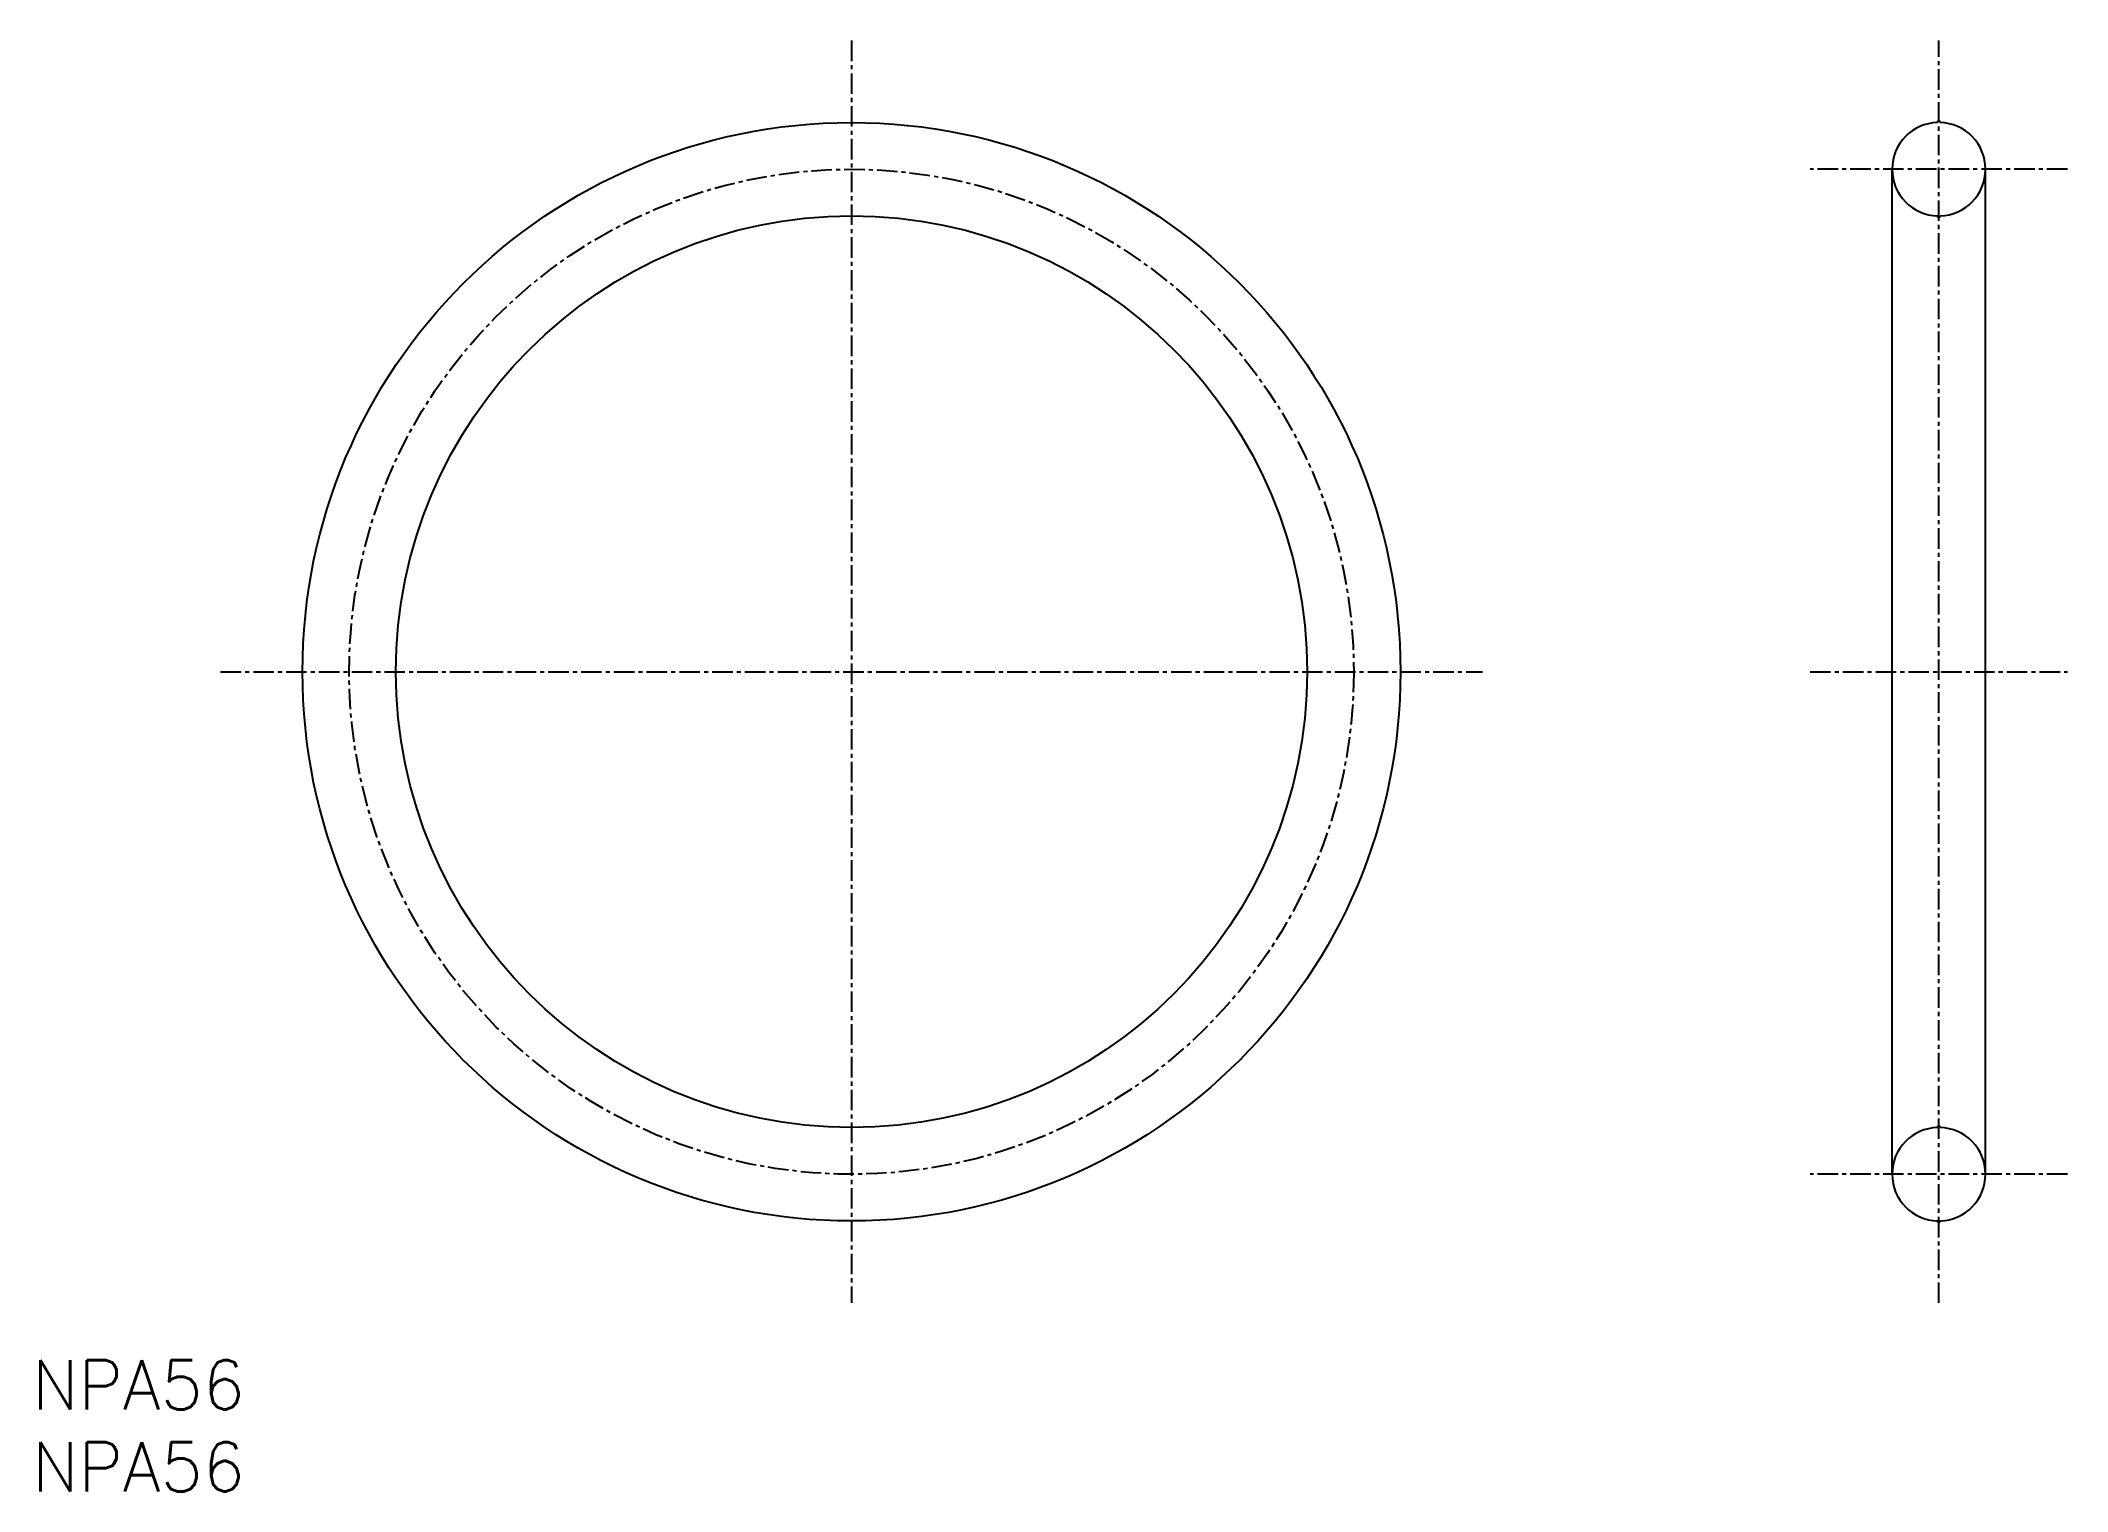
# Model space of a CAD drawing. Extents: x 1 to 124, y 0 to 88.
import ezdxf

# ---------------------------------------------------------------- set-up
doc = ezdxf.new("R2010")
doc.units = 0
doc.linetypes.add('CENTER', pattern=[2, 1.25, -0.25, 0.25, -0.25])
doc.layers.get('0').update_dxf_attribs({"linetype": 'CONTINUOUS'})
doc.layers.add('CENTER', color=1, linetype='CENTER')
doc.styles.get("Standard").update_dxf_attribs({"font": 'txt.shx'})

# ---------------------------------------------------------------- blocks, each defined once
blk = doc.blocks.new('*U2')
at = {"color": 7, "linetype": 'CONTINUOUS'}
blk.add_text('NPA56', height=3, dxfattribs=at).set_placement((0, 0))
blk = doc.blocks.new('*U3')
at = {"color": 7, "linetype": 'CONTINUOUS'}
blk.add_text('NPA56', height=3, dxfattribs=at).set_placement((0, 5))

msp = doc.modelspace()

# ---------------------------------------------------------------- linework, layer by layer
at = {"color": 7, "linetype": 'CONTINUOUS'}
for p, q in [((116.28, 83.5), (116.28, 83.6)), ((116.28, 83.6), (116.42, 83.6)), ((116.42, 83.5), (116.42, 83.6)), ((113.5, 19.35), (113.5, 80.65)), ((119.2, 19.35), (119.2, 80.65)), ((116.28, 77.7), (116.28, 77.8)), ((116.42, 77.7), (116.28, 77.7)), ((116.42, 77.7), (116.42, 77.8)), ((116.28, 22.3), (116.42, 22.3)), ((116.28, 22.2), (116.28, 22.3)), ((116.42, 22.2), (116.42, 22.3)), ((116.28, 16.4), (116.28, 16.5)), ((116.42, 16.4), (116.28, 16.4)), ((116.42, 16.4), (116.42, 16.5))]:
    msp.add_line(p, q, dxfattribs=at)
for radius in [33.5, 27.8]:
    msp.add_circle((50, 50), radius, dxfattribs=at)
for centre, start, end in [((116.35, 80.65), 91.508, 268.492), ((116.35, 80.65), 271.508, 88.492), ((116.35, 19.35), 91.508, 268.492), ((116.35, 19.35), 271.508, 88.492)]:
    msp.add_arc(centre, 2.85, start, end, dxfattribs=at)
at = {"layer": 'CENTER', "color": 1, "linetype": 'CENTER'}
for p, q in [((50, 88.5), (50, 11.5)), ((116.35, 11.5), (116.35, 88.5)), ((124.2, 80.65), (108.5, 80.65)), ((11.5, 50), (88.5, 50)), ((108.5, 50), (124.2, 50)), ((124.2, 19.35), (108.5, 19.35))]:
    msp.add_line(p, q, dxfattribs=at)
msp.add_circle((50, 50), 30.65, dxfattribs=at)

# ---------------------------------------------------------------- block references
at = {"color": 7, "linetype": 'CONTINUOUS'}
for name in ['*U3', '*U2']:
    msp.add_blockref(name, (0, 0), dxfattribs=at)

doc.saveas('drawing.dxf')
